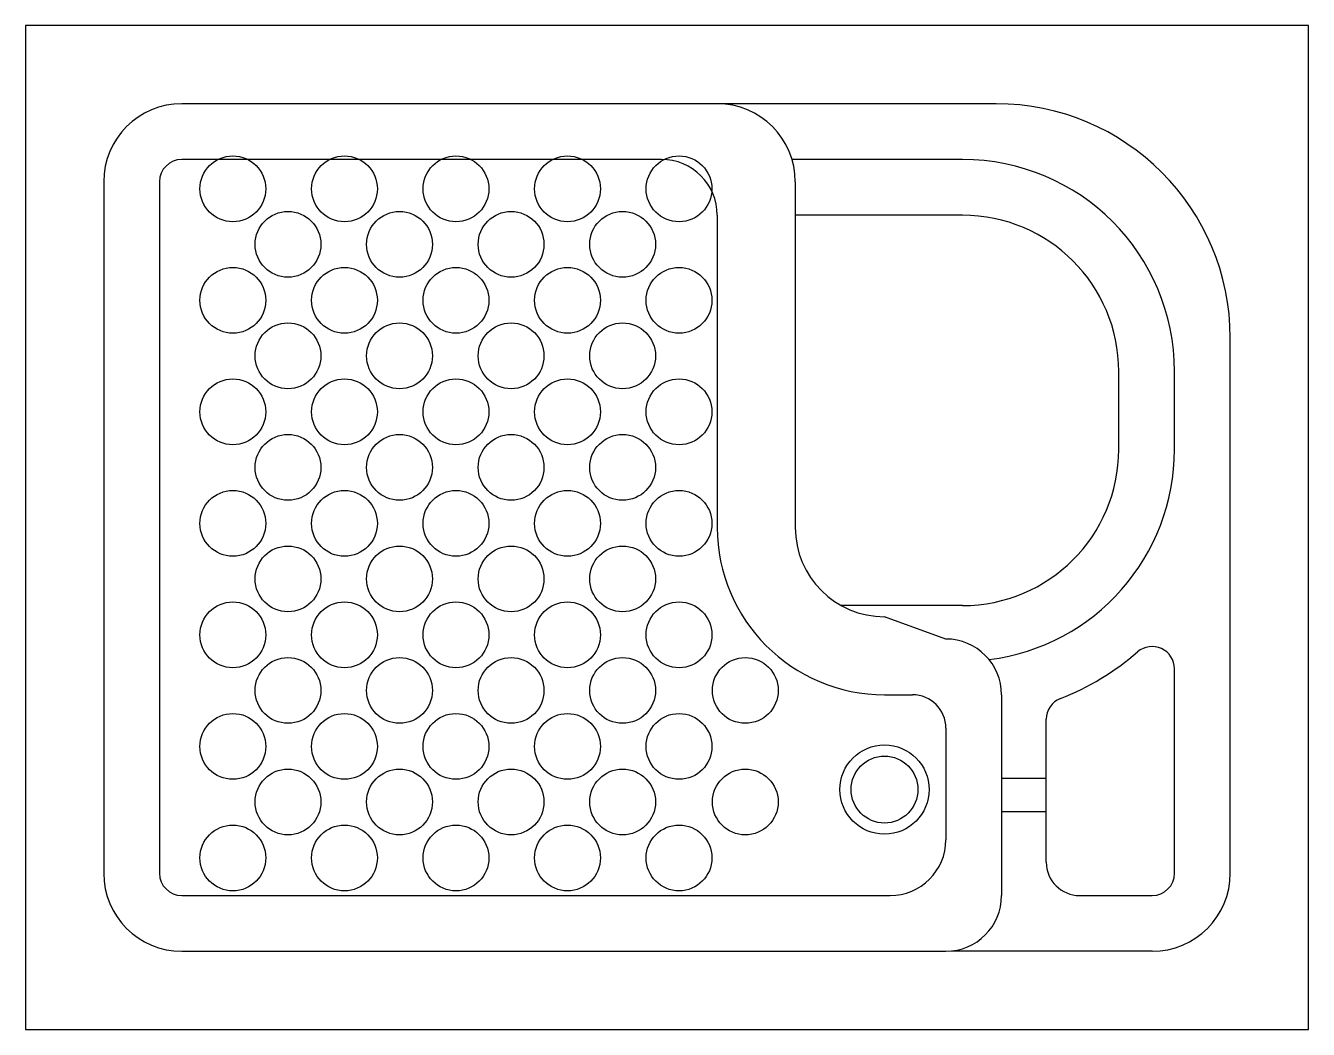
# Model space of a CAD drawing. Extents: x 0 to 115, y 0 to 90.
import ezdxf

# ---------------------------------------------------------------- set-up
doc = ezdxf.new("R2010")
doc.units = 0
doc.header["$LTSCALE"] = 5
doc.header["$MEASUREMENT"] = 0
doc.layers.get('0').update_dxf_attribs({"linetype": 'CONTINUOUS'})

msp = doc.modelspace()

# ---------------------------------------------------------------- linework, layer by layer
at = {"color": 0, "linetype": 'ByBlock'}
for p, q in [((115, 90), (0, 90)), ((0, 90), (0, 0)), ((115, 0), (115, 90)), ((62, 83), (14, 83)), ((87, 83), (59.5, 83)), ((57, 78), (14, 78)), ((84, 78), (68.71, 78)), ((7, 76), (7, 14)), ((12, 76), (12, 14)), ((69, 76), (69, 45)), ((62, 73), (62, 45)), ((84, 73), (69, 73)), ((108, 14), (108, 62)), ((98, 52), (98, 59)), ((103, 52), (103, 59)), ((84, 38), (73.13, 38)), ((82.5, 35), (77, 37)), ((103, 14), (103, 32.33)), ((77, 30), (79.5, 30)), ((87.5, 30), (87.5, 12)), ((91.5, 15), (91.5, 27.8)), ((82.5, 27), (82.5, 17)), ((91.5, 22.5), (87.5, 22.5)), ((91.5, 19.5), (87.5, 19.5)), ((14, 12), (77.5, 12)), ((94.5, 12), (101, 12)), ((14, 7), (82.5, 7)), ((101, 7), (83, 7)), ((0, 0), (115, 0))]:
    msp.add_line(p, q, dxfattribs=at)
for centre, radius in [((18.58, 75.37), 2.95), ((28.58, 75.37), 2.95), ((38.58, 75.37), 2.95), ((48.58, 75.37), 2.95), ((58.58, 75.37), 2.95), ((23.52, 70.39), 2.95), ((33.52, 70.39), 2.95), ((43.52, 70.39), 2.95), ((53.52, 70.39), 2.95), ((18.58, 65.37), 2.95), ((28.58, 65.37), 2.95), ((38.58, 65.37), 2.95), ((48.58, 65.37), 2.95), ((58.58, 65.37), 2.95), ((23.52, 60.39), 2.95), ((33.52, 60.39), 2.95), ((43.52, 60.39), 2.95), ((53.52, 60.39), 2.95), ((18.58, 55.37), 2.95), ((28.58, 55.37), 2.95), ((38.58, 55.37), 2.95), ((48.58, 55.37), 2.95), ((58.58, 55.37), 2.95), ((23.52, 50.39), 2.95), ((33.52, 50.39), 2.95), ((43.52, 50.39), 2.95), ((53.52, 50.39), 2.95), ((18.58, 45.37), 2.95), ((28.58, 45.37), 2.95), ((38.58, 45.37), 2.95), ((48.58, 45.37), 2.95), ((58.58, 45.37), 2.95), ((23.52, 40.39), 2.95), ((33.52, 40.39), 2.95), ((43.52, 40.39), 2.95), ((53.52, 40.39), 2.95), ((18.58, 35.37), 2.95), ((28.58, 35.37), 2.95), ((38.58, 35.37), 2.95), ((48.58, 35.37), 2.95), ((58.58, 35.37), 2.95), ((23.52, 30.39), 2.95), ((33.52, 30.39), 2.95), ((43.52, 30.39), 2.95), ((53.52, 30.39), 2.95), ((64.52, 30.39), 2.95), ((18.58, 25.37), 2.95), ((28.58, 25.37), 2.95), ((38.58, 25.37), 2.95), ((48.58, 25.37), 2.95), ((58.58, 25.37), 2.95), ((77, 21.5), 4), ((77, 21.5), 3), ((23.52, 20.39), 2.95), ((33.52, 20.39), 2.95), ((43.52, 20.39), 2.95), ((53.52, 20.39), 2.95), ((64.52, 20.39), 2.95), ((18.58, 15.37), 2.95), ((28.58, 15.37), 2.95), ((38.58, 15.37), 2.95), ((48.58, 15.37), 2.95), ((58.58, 15.37), 2.95)]:
    msp.add_circle(centre, radius, dxfattribs=at)
for centre, radius, start, end in [((14, 76), 7, 90, 180), ((62, 76), 7, 0, 90), ((87, 62), 21, 0, 90), ((14, 76), 2, 90, 180), ((57, 73), 5, 0, 90), ((84, 59), 19, 0, 90), ((84, 59), 14, 0, 90), ((84, 52), 14, 270, 0), ((84, 52), 19, 277.2049, 0), ((77, 45), 15, 180, 270), ((77, 45), 8, 180, 270), ((82.5, 30), 5, 0, 90), ((84, 52), 24, 291.4313, 310.8322), ((101, 32.33), 2, 0, 130.8322), ((79.5, 27), 3, 0, 90), ((93.5, 27.8), 2, 111.4313, 180), ((77.5, 17), 5, 270, 0), ((94.5, 15), 3, 180, 270), ((14, 14), 7, 180, 270), ((14, 14), 2, 180, 270), ((101, 14), 7, 270, 0), ((101, 14), 2, 270, 0), ((82.5, 12), 5, 270, 0)]:
    msp.add_arc(centre, radius, start, end, dxfattribs=at)

doc.saveas('drawing.dxf')
